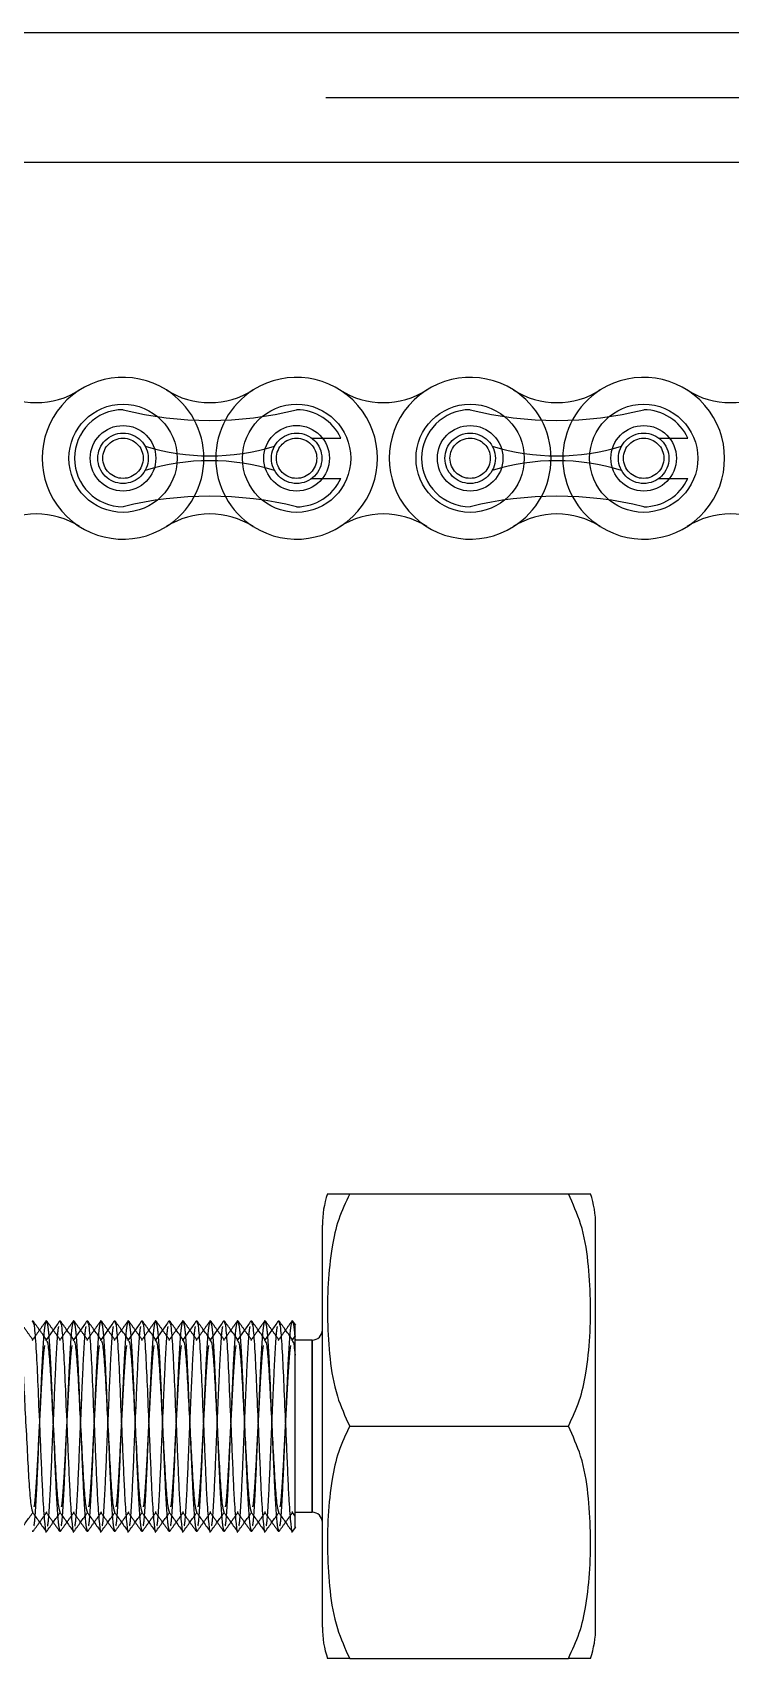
# Model space of a CAD drawing. Header units: metres. Extents: x 0 to 21025, y 0 to 14850.
# Drawn here: x 2330.4 to 2381.4, y 13167.7 to 13286.7 of the extents above; entities that cross this region are included whole.
import ezdxf

# ---------------------------------------------------------------- set-up
doc = ezdxf.new("R2010")
doc.units = ezdxf.units.M
doc.header["$LTSCALE"] = 25
doc.linetypes.add('HIDDEN2', pattern=[4.7625, 3.175, -1.5875])
doc.layers.add('SL4', color=4, linetype='Continuous')
doc.layers.add('ST1', color=7, linetype='HIDDEN2')

msp = doc.modelspace()

# ---------------------------------------------------------------- linework, layer by layer
at = {"layer": 'SL4'}
for p, q in [((2155.821, 13286.681), (2875.564, 13286.681)), ((2875.564, 13277.156), (2167.668, 13277.156)), ((2353.564, 13201.681), (2369.564, 13201.681)), ((2351.564, 13169.959), (2351.564, 13199.404)), ((2371.564, 13169.959), (2371.564, 13199.404)), ((2330.352, 13192.324), (2330.37, 13192.409)), ((2332.352, 13192.324), (2332.37, 13192.409)), ((2334.352, 13192.324), (2334.37, 13192.409)), ((2336.352, 13192.324), (2336.37, 13192.409)), ((2338.352, 13192.324), (2338.37, 13192.409)), ((2340.352, 13192.324), (2340.37, 13192.409)), ((2342.352, 13192.324), (2342.37, 13192.409)), ((2344.352, 13192.324), (2344.37, 13192.409)), ((2346.352, 13192.324), (2346.37, 13192.409)), ((2348.352, 13192.324), (2348.37, 13192.409)), ((2349.546, 13191.263), (2349.37, 13191.016)), ((2350.814, 13190.981), (2349.564, 13190.981)), ((2350.814, 13184.681), (2350.814, 13190.981)), ((2350.814, 13178.381), (2350.814, 13184.681)), ((2353.564, 13184.681), (2369.564, 13184.681)), ((2349.386, 13176.965), (2349.613, 13177.284)), ((2349.564, 13178.381), (2350.814, 13178.381)), ((2353.564, 13167.681), (2369.564, 13167.681))]:
    msp.add_line(p, q, dxfattribs=at)
for centre, radius, start, end in [((2358.585, 13199.404), 7.021, 161.06733, 180), ((2364.543, 13199.404), 7.021, 0, 18.95845), ((2350.814, 13191.731), 0.75, 270, 0), ((2350.814, 13177.631), 0.75, 0, 90), ((2358.585, 13169.959), 7.021, 180, 198.95845), ((2364.543, 13169.959), 7.021, 341.06733, 0)]:
    msp.add_arc(centre, radius, start, end, dxfattribs=at)
for points, knots in [([(2351.944, 13201.681), (2351.944, 13201.681), (2351.9, 13201.681), (2352.043, 13201.681), (2352.455, 13201.681), (2353.127, 13201.681), (2353.55, 13201.681), (2353.564, 13201.681)], [0, 0, 0, 0, 0.0000273, 0.3528362, 0.7093383, 0.9906291, 1, 1, 1, 1]), ([(2353.564, 13201.681), (2353.272, 13201.066), (2352.68, 13199.819), (2352.208, 13197.597), (2351.947, 13195.12), (2351.923, 13192.38), (2352.077, 13189.622), (2352.505, 13186.993), (2353.233, 13185.404), (2353.564, 13184.681)], [0, 0, 0, 0, 0.1146782, 0.2324846, 0.3884229, 0.5445002, 0.7054405, 0.8659966, 1, 1, 1, 1]), ([(2369.564, 13184.681), (2369.856, 13185.296), (2370.449, 13186.544), (2370.92, 13188.765), (2371.182, 13191.242), (2371.205, 13193.982), (2371.051, 13196.74), (2370.623, 13199.37), (2369.895, 13200.958), (2369.564, 13201.681)], [0, 0, 0, 0, 0.1146782, 0.2324846, 0.3884229, 0.5445002, 0.7054405, 0.8659966, 1, 1, 1, 1]), ([(2369.564, 13201.681), (2369.953, 13201.681), (2370.744, 13201.681), (2371.08, 13201.681), (2371.228, 13201.681), (2371.184, 13201.681), (2371.184, 13201.681)], [0, 0, 0, 0, 0.32391404, 0.65961946, 0.99969507, 1, 1, 1, 1]), ([(2331.39, 13190.988), (2331.223, 13191.223), (2330.889, 13191.692), (2330.554, 13192.161), (2330.387, 13192.395)], [0, 0, 0, 0, 0.49997, 1, 1, 1, 1]), ([(2330.389, 13192.32), (2330.423, 13192.218), (2330.498, 13191.992), (2330.627, 13190.27), (2330.74, 13187.721), (2330.853, 13185.083), (2330.954, 13182.756), (2331.033, 13180.868), (2331.127, 13178.898), (2331.25, 13177.427), (2331.335, 13176.76), (2331.382, 13177.005), (2331.387, 13177.035)], [0, 0, 0, 0, 0.1052351, 0.2326582, 0.3550505, 0.4813706, 0.5574277, 0.6444204, 0.7309556, 0.8583788, 0.9825482, 1, 1, 1, 1]), ([(2332.354, 13192.397), (2332.187, 13192.162), (2331.859, 13191.702), (2331.531, 13191.241), (2331.37, 13191.016)], [0, 0, 0, 0, 0.51019312, 1, 1, 1, 1]), ([(2333.39, 13190.988), (2333.223, 13191.223), (2332.889, 13191.692), (2332.554, 13192.161), (2332.387, 13192.395)], [0, 0, 0, 0, 0.49997, 1, 1, 1, 1]), ([(2332.389, 13192.32), (2332.423, 13192.218), (2332.498, 13191.992), (2332.627, 13190.27), (2332.74, 13187.721), (2332.853, 13185.083), (2332.954, 13182.756), (2333.033, 13180.868), (2333.127, 13178.898), (2333.25, 13177.427), (2333.335, 13176.76), (2333.382, 13177.005), (2333.387, 13177.035)], [0, 0, 0, 0, 0.10523508, 0.23265819, 0.35505049, 0.48137057, 0.55742772, 0.64442044, 0.73095565, 0.85837875, 0.9825482, 1, 1, 1, 1]), ([(2334.354, 13192.397), (2334.187, 13192.162), (2333.859, 13191.702), (2333.531, 13191.241), (2333.37, 13191.016)], [0, 0, 0, 0, 0.5101931, 1, 1, 1, 1]), ([(2335.39, 13190.988), (2335.223, 13191.223), (2334.889, 13191.692), (2334.554, 13192.161), (2334.387, 13192.395)], [0, 0, 0, 0, 0.49997, 1, 1, 1, 1]), ([(2334.389, 13192.32), (2334.423, 13192.218), (2334.498, 13191.992), (2334.627, 13190.27), (2334.74, 13187.721), (2334.853, 13185.083), (2334.954, 13182.756), (2335.033, 13180.868), (2335.127, 13178.898), (2335.25, 13177.427), (2335.335, 13176.76), (2335.382, 13177.005), (2335.387, 13177.035)], [0, 0, 0, 0, 0.10523508, 0.23265819, 0.35505049, 0.48137057, 0.55742772, 0.64442044, 0.73095565, 0.85837875, 0.9825482, 1, 1, 1, 1]), ([(2336.354, 13192.397), (2336.187, 13192.162), (2335.859, 13191.702), (2335.531, 13191.241), (2335.37, 13191.016)], [0, 0, 0, 0, 0.5101931, 1, 1, 1, 1]), ([(2337.39, 13190.988), (2337.223, 13191.223), (2336.889, 13191.692), (2336.554, 13192.161), (2336.387, 13192.395)], [0, 0, 0, 0, 0.49997, 1, 1, 1, 1]), ([(2336.389, 13192.32), (2336.423, 13192.218), (2336.498, 13191.992), (2336.627, 13190.27), (2336.74, 13187.721), (2336.853, 13185.083), (2336.954, 13182.756), (2337.033, 13180.868), (2337.127, 13178.898), (2337.25, 13177.427), (2337.335, 13176.76), (2337.382, 13177.005), (2337.387, 13177.035)], [0, 0, 0, 0, 0.1052351, 0.2326582, 0.3550505, 0.4813706, 0.5574277, 0.6444204, 0.7309556, 0.8583788, 0.9825482, 1, 1, 1, 1]), ([(2338.354, 13192.397), (2338.187, 13192.162), (2337.859, 13191.702), (2337.531, 13191.241), (2337.37, 13191.016)], [0, 0, 0, 0, 0.5101931, 1, 1, 1, 1]), ([(2339.39, 13190.988), (2339.223, 13191.223), (2338.889, 13191.692), (2338.554, 13192.161), (2338.387, 13192.395)], [0, 0, 0, 0, 0.49997, 1, 1, 1, 1]), ([(2338.389, 13192.32), (2338.423, 13192.218), (2338.498, 13191.992), (2338.627, 13190.27), (2338.74, 13187.721), (2338.853, 13185.083), (2338.954, 13182.756), (2339.033, 13180.868), (2339.127, 13178.898), (2339.25, 13177.427), (2339.335, 13176.76), (2339.382, 13177.005), (2339.387, 13177.035)], [0, 0, 0, 0, 0.10523508, 0.23265819, 0.35505049, 0.48137057, 0.55742772, 0.64442044, 0.73095565, 0.85837875, 0.9825482, 1, 1, 1, 1]), ([(2340.354, 13192.397), (2340.187, 13192.162), (2339.859, 13191.702), (2339.531, 13191.241), (2339.37, 13191.016)], [0, 0, 0, 0, 0.51019312, 1, 1, 1, 1]), ([(2341.39, 13190.988), (2341.223, 13191.223), (2340.889, 13191.692), (2340.554, 13192.161), (2340.387, 13192.395)], [0, 0, 0, 0, 0.49997, 1, 1, 1, 1]), ([(2340.389, 13192.32), (2340.423, 13192.218), (2340.498, 13191.992), (2340.627, 13190.27), (2340.74, 13187.721), (2340.853, 13185.083), (2340.954, 13182.756), (2341.033, 13180.868), (2341.127, 13178.898), (2341.25, 13177.427), (2341.335, 13176.76), (2341.382, 13177.005), (2341.387, 13177.035)], [0, 0, 0, 0, 0.1052351, 0.2326582, 0.3550505, 0.4813706, 0.5574277, 0.6444204, 0.7309556, 0.8583788, 0.9825482, 1, 1, 1, 1]), ([(2342.354, 13192.397), (2342.187, 13192.162), (2341.859, 13191.702), (2341.531, 13191.241), (2341.37, 13191.016)], [0, 0, 0, 0, 0.5101931, 1, 1, 1, 1]), ([(2343.39, 13190.988), (2343.223, 13191.223), (2342.889, 13191.692), (2342.554, 13192.161), (2342.387, 13192.395)], [0, 0, 0, 0, 0.49997, 1, 1, 1, 1]), ([(2342.389, 13192.32), (2342.423, 13192.218), (2342.498, 13191.992), (2342.627, 13190.27), (2342.74, 13187.721), (2342.853, 13185.083), (2342.954, 13182.756), (2343.033, 13180.868), (2343.127, 13178.898), (2343.25, 13177.427), (2343.335, 13176.76), (2343.382, 13177.005), (2343.387, 13177.035)], [0, 0, 0, 0, 0.10523508, 0.23265819, 0.35505049, 0.48137057, 0.55742772, 0.64442044, 0.73095565, 0.85837875, 0.9825482, 1, 1, 1, 1]), ([(2344.354, 13192.397), (2344.187, 13192.162), (2343.859, 13191.702), (2343.531, 13191.241), (2343.37, 13191.016)], [0, 0, 0, 0, 0.5101931, 1, 1, 1, 1]), ([(2345.39, 13190.988), (2345.223, 13191.223), (2344.889, 13191.692), (2344.554, 13192.161), (2344.387, 13192.395)], [0, 0, 0, 0, 0.49997, 1, 1, 1, 1]), ([(2344.389, 13192.32), (2344.423, 13192.218), (2344.498, 13191.992), (2344.627, 13190.27), (2344.74, 13187.721), (2344.853, 13185.083), (2344.954, 13182.756), (2345.033, 13180.868), (2345.127, 13178.898), (2345.25, 13177.427), (2345.335, 13176.76), (2345.382, 13177.005), (2345.387, 13177.035)], [0, 0, 0, 0, 0.1052351, 0.2326582, 0.3550505, 0.4813706, 0.5574277, 0.6444204, 0.7309556, 0.8583788, 0.9825482, 1, 1, 1, 1]), ([(2346.354, 13192.397), (2346.187, 13192.162), (2345.859, 13191.702), (2345.531, 13191.241), (2345.37, 13191.016)], [0, 0, 0, 0, 0.5101931, 1, 1, 1, 1]), ([(2347.39, 13190.988), (2347.223, 13191.223), (2346.889, 13191.692), (2346.554, 13192.161), (2346.387, 13192.395)], [0, 0, 0, 0, 0.49997, 1, 1, 1, 1]), ([(2346.389, 13192.32), (2346.423, 13192.218), (2346.498, 13191.992), (2346.627, 13190.27), (2346.74, 13187.721), (2346.853, 13185.083), (2346.954, 13182.756), (2347.033, 13180.868), (2347.127, 13178.898), (2347.25, 13177.427), (2347.335, 13176.76), (2347.382, 13177.005), (2347.387, 13177.035)], [0, 0, 0, 0, 0.1052351, 0.2326582, 0.3550505, 0.4813706, 0.5574277, 0.6444204, 0.7309556, 0.8583788, 0.9825482, 1, 1, 1, 1]), ([(2348.354, 13192.397), (2348.187, 13192.162), (2347.859, 13191.702), (2347.531, 13191.241), (2347.37, 13191.016)], [0, 0, 0, 0, 0.5101931, 1, 1, 1, 1]), ([(2349.39, 13190.988), (2349.223, 13191.223), (2348.889, 13191.692), (2348.554, 13192.161), (2348.387, 13192.395)], [0, 0, 0, 0, 0.49996996, 1, 1, 1, 1]), ([(2348.389, 13192.32), (2348.423, 13192.218), (2348.498, 13191.992), (2348.627, 13190.27), (2348.74, 13187.721), (2348.853, 13185.083), (2348.954, 13182.756), (2349.033, 13180.868), (2349.127, 13178.898), (2349.25, 13177.427), (2349.335, 13176.76), (2349.382, 13177.005), (2349.387, 13177.035)], [0, 0, 0, 0, 0.1052351, 0.2326582, 0.3550505, 0.4813706, 0.5574277, 0.6444204, 0.7309556, 0.8583788, 0.9825482, 1, 1, 1, 1]), ([(2329.391, 13190.923), (2329.424, 13190.841), (2329.498, 13190.656), (2329.627, 13189.253), (2329.74, 13187.167), (2329.87, 13184.681), (2330.001, 13182.196), (2330.113, 13180.107), (2330.245, 13178.683), (2330.322, 13178.497), (2330.357, 13178.41)], [0, 0, 0, 0, 0.10697173, 0.23878061, 0.36537666, 0.49604249, 0.62670833, 0.75330437, 0.88511326, 1, 1, 1, 1]), ([(2331.391, 13190.923), (2331.424, 13190.841), (2331.498, 13190.656), (2331.627, 13189.253), (2331.74, 13187.167), (2331.87, 13184.681), (2332.001, 13182.196), (2332.113, 13180.107), (2332.245, 13178.683), (2332.322, 13178.497), (2332.357, 13178.41)], [0, 0, 0, 0, 0.1069717, 0.2387806, 0.3653767, 0.4960425, 0.6267083, 0.7533044, 0.8851133, 1, 1, 1, 1]), ([(2333.391, 13190.923), (2333.424, 13190.841), (2333.498, 13190.656), (2333.627, 13189.253), (2333.74, 13187.167), (2333.87, 13184.681), (2334.001, 13182.196), (2334.113, 13180.107), (2334.245, 13178.683), (2334.322, 13178.497), (2334.357, 13178.41)], [0, 0, 0, 0, 0.1069717, 0.2387806, 0.3653767, 0.4960425, 0.6267083, 0.7533044, 0.8851133, 1, 1, 1, 1]), ([(2335.391, 13190.923), (2335.424, 13190.841), (2335.498, 13190.656), (2335.627, 13189.253), (2335.74, 13187.167), (2335.87, 13184.681), (2336.001, 13182.196), (2336.113, 13180.107), (2336.245, 13178.683), (2336.322, 13178.497), (2336.357, 13178.41)], [0, 0, 0, 0, 0.1069717, 0.2387806, 0.3653767, 0.4960425, 0.6267083, 0.7533044, 0.8851133, 1, 1, 1, 1]), ([(2337.391, 13190.923), (2337.424, 13190.841), (2337.498, 13190.656), (2337.627, 13189.253), (2337.74, 13187.167), (2337.87, 13184.681), (2338.001, 13182.196), (2338.113, 13180.107), (2338.245, 13178.683), (2338.322, 13178.497), (2338.357, 13178.41)], [0, 0, 0, 0, 0.1069717, 0.2387806, 0.3653767, 0.4960425, 0.6267083, 0.7533044, 0.8851133, 1, 1, 1, 1]), ([(2339.391, 13190.923), (2339.424, 13190.841), (2339.498, 13190.656), (2339.627, 13189.253), (2339.74, 13187.167), (2339.87, 13184.681), (2340.001, 13182.196), (2340.113, 13180.107), (2340.245, 13178.683), (2340.322, 13178.497), (2340.357, 13178.41)], [0, 0, 0, 0, 0.1069717, 0.2387806, 0.3653767, 0.4960425, 0.6267083, 0.7533044, 0.8851133, 1, 1, 1, 1]), ([(2341.391, 13190.923), (2341.424, 13190.841), (2341.498, 13190.656), (2341.627, 13189.253), (2341.74, 13187.167), (2341.87, 13184.681), (2342.001, 13182.196), (2342.113, 13180.107), (2342.245, 13178.683), (2342.322, 13178.497), (2342.357, 13178.41)], [0, 0, 0, 0, 0.10697173, 0.23878061, 0.36537666, 0.49604249, 0.62670833, 0.75330437, 0.88511326, 1, 1, 1, 1]), ([(2343.391, 13190.923), (2343.424, 13190.841), (2343.498, 13190.656), (2343.627, 13189.253), (2343.74, 13187.167), (2343.87, 13184.681), (2344.001, 13182.196), (2344.113, 13180.107), (2344.245, 13178.683), (2344.322, 13178.497), (2344.357, 13178.41)], [0, 0, 0, 0, 0.1069717, 0.2387806, 0.3653767, 0.4960425, 0.6267083, 0.7533044, 0.8851133, 1, 1, 1, 1]), ([(2345.391, 13190.923), (2345.424, 13190.841), (2345.498, 13190.656), (2345.627, 13189.253), (2345.74, 13187.167), (2345.87, 13184.681), (2346.001, 13182.196), (2346.113, 13180.107), (2346.245, 13178.683), (2346.322, 13178.497), (2346.357, 13178.41)], [0, 0, 0, 0, 0.1069717, 0.2387806, 0.3653767, 0.4960425, 0.6267083, 0.7533044, 0.8851133, 1, 1, 1, 1]), ([(2347.391, 13190.923), (2347.424, 13190.841), (2347.498, 13190.656), (2347.627, 13189.253), (2347.74, 13187.167), (2347.87, 13184.681), (2348.001, 13182.196), (2348.113, 13180.107), (2348.245, 13178.683), (2348.322, 13178.497), (2348.357, 13178.41)], [0, 0, 0, 0, 0.1069717, 0.2387806, 0.3653767, 0.4960425, 0.6267083, 0.7533044, 0.8851133, 1, 1, 1, 1]), ([(2349.391, 13190.923), (2349.424, 13190.849), (2349.48, 13190.726), (2349.54, 13190.121), (2349.564, 13189.879)], [0, 0, 0, 0, 0.5997915, 1, 1, 1, 1]), ([(2349.564, 13189.879), (2349.564, 13190.229), (2349.564, 13190.966), (2349.564, 13191.37), (2349.564, 13191.263), (2349.564, 13191.25)], [0, 0, 0, 0, 0.4450821, 0.9364906, 1, 1, 1, 1]), ([(2349.564, 13177.319), (2349.564, 13177.292), (2349.564, 13177.196), (2349.564, 13177.947), (2349.564, 13179.442), (2349.564, 13181.512), (2349.564, 13183.86), (2349.564, 13186.194), (2349.564, 13188.255), (2349.564, 13189.39), (2349.564, 13189.829), (2349.564, 13189.879)], [0, 0, 0, 0, 0.0555986, 0.1984044, 0.3341383, 0.4697874, 0.6041912, 0.7311005, 0.8579044, 0.9838751, 1, 1, 1, 1]), ([(2353.564, 13184.681), (2353.272, 13184.066), (2352.68, 13182.819), (2352.208, 13180.597), (2351.947, 13178.12), (2351.923, 13175.38), (2352.077, 13172.622), (2352.505, 13169.993), (2353.233, 13168.404), (2353.564, 13167.681)], [0, 0, 0, 0, 0.1146782, 0.2324846, 0.3884229, 0.5445002, 0.7054405, 0.8659966, 1, 1, 1, 1]), ([(2369.564, 13167.681), (2369.856, 13168.296), (2370.449, 13169.544), (2370.92, 13171.765), (2371.182, 13174.242), (2371.205, 13176.982), (2371.051, 13179.74), (2370.623, 13182.37), (2369.895, 13183.958), (2369.564, 13184.681)], [0, 0, 0, 0, 0.1146782, 0.2324846, 0.3884229, 0.5445002, 0.7054405, 0.8659966, 1, 1, 1, 1]), ([(2329.386, 13176.965), (2329.553, 13177.2), (2329.881, 13177.661), (2330.21, 13178.121), (2330.371, 13178.347)], [0, 0, 0, 0, 0.50968656, 1, 1, 1, 1]), ([(2330.357, 13178.366), (2330.525, 13178.131), (2330.859, 13177.662), (2331.193, 13177.193), (2331.36, 13176.958)], [0, 0, 0, 0, 0.4999648, 1, 1, 1, 1]), ([(2331.386, 13176.965), (2331.553, 13177.2), (2331.881, 13177.661), (2332.21, 13178.121), (2332.371, 13178.347)], [0, 0, 0, 0, 0.5096866, 1, 1, 1, 1]), ([(2332.357, 13178.366), (2332.525, 13178.131), (2332.859, 13177.662), (2333.193, 13177.193), (2333.36, 13176.958)], [0, 0, 0, 0, 0.4999648, 1, 1, 1, 1]), ([(2333.386, 13176.965), (2333.553, 13177.2), (2333.881, 13177.661), (2334.21, 13178.121), (2334.371, 13178.347)], [0, 0, 0, 0, 0.5096866, 1, 1, 1, 1]), ([(2334.357, 13178.366), (2334.525, 13178.131), (2334.859, 13177.662), (2335.193, 13177.193), (2335.36, 13176.958)], [0, 0, 0, 0, 0.4999648, 1, 1, 1, 1]), ([(2335.386, 13176.965), (2335.553, 13177.2), (2335.881, 13177.661), (2336.21, 13178.121), (2336.371, 13178.347)], [0, 0, 0, 0, 0.5096866, 1, 1, 1, 1]), ([(2336.357, 13178.366), (2336.525, 13178.131), (2336.859, 13177.662), (2337.193, 13177.193), (2337.36, 13176.958)], [0, 0, 0, 0, 0.4999648, 1, 1, 1, 1]), ([(2337.386, 13176.965), (2337.553, 13177.2), (2337.881, 13177.661), (2338.21, 13178.121), (2338.371, 13178.347)], [0, 0, 0, 0, 0.5096866, 1, 1, 1, 1]), ([(2338.357, 13178.366), (2338.525, 13178.131), (2338.859, 13177.662), (2339.193, 13177.193), (2339.36, 13176.958)], [0, 0, 0, 0, 0.4999648, 1, 1, 1, 1]), ([(2339.386, 13176.965), (2339.553, 13177.2), (2339.881, 13177.661), (2340.21, 13178.121), (2340.371, 13178.347)], [0, 0, 0, 0, 0.5096866, 1, 1, 1, 1]), ([(2340.357, 13178.366), (2340.525, 13178.131), (2340.859, 13177.662), (2341.193, 13177.193), (2341.36, 13176.958)], [0, 0, 0, 0, 0.4999648, 1, 1, 1, 1]), ([(2341.386, 13176.965), (2341.553, 13177.2), (2341.881, 13177.661), (2342.21, 13178.121), (2342.371, 13178.347)], [0, 0, 0, 0, 0.50968656, 1, 1, 1, 1]), ([(2342.357, 13178.366), (2342.525, 13178.131), (2342.859, 13177.662), (2343.193, 13177.193), (2343.36, 13176.958)], [0, 0, 0, 0, 0.4999648, 1, 1, 1, 1]), ([(2343.386, 13176.965), (2343.553, 13177.2), (2343.881, 13177.661), (2344.21, 13178.121), (2344.371, 13178.347)], [0, 0, 0, 0, 0.5096866, 1, 1, 1, 1]), ([(2344.357, 13178.366), (2344.525, 13178.131), (2344.859, 13177.662), (2345.193, 13177.193), (2345.36, 13176.958)], [0, 0, 0, 0, 0.4999648, 1, 1, 1, 1]), ([(2345.386, 13176.965), (2345.553, 13177.2), (2345.881, 13177.661), (2346.21, 13178.121), (2346.371, 13178.347)], [0, 0, 0, 0, 0.5096866, 1, 1, 1, 1]), ([(2346.357, 13178.366), (2346.525, 13178.131), (2346.859, 13177.662), (2347.193, 13177.193), (2347.36, 13176.958)], [0, 0, 0, 0, 0.4999648, 1, 1, 1, 1]), ([(2347.386, 13176.965), (2347.553, 13177.2), (2347.881, 13177.661), (2348.21, 13178.121), (2348.371, 13178.347)], [0, 0, 0, 0, 0.5096866, 1, 1, 1, 1]), ([(2348.357, 13178.366), (2348.525, 13178.131), (2348.859, 13177.662), (2349.193, 13177.193), (2349.36, 13176.958)], [0, 0, 0, 0, 0.4999648, 1, 1, 1, 1]), ([(2353.564, 13167.681), (2353.176, 13167.681), (2352.384, 13167.681), (2352.049, 13167.681), (2351.9, 13167.681), (2351.944, 13167.681), (2351.944, 13167.681)], [0, 0, 0, 0, 0.32391404, 0.65961946, 0.99969507, 1, 1, 1, 1]), ([(2371.184, 13167.681), (2371.184, 13167.681), (2371.228, 13167.681), (2371.086, 13167.681), (2370.674, 13167.681), (2370.001, 13167.681), (2369.578, 13167.681), (2369.564, 13167.681)], [0, 0, 0, 0, 0.0000273, 0.3528362, 0.7093383, 0.9906291, 1, 1, 1, 1])]:
    msp.add_open_spline(points, degree=3, knots=knots, dxfattribs=at)
at = {"layer": 'ST1'}
for p, q in [((1875.564, 13281.919), (2875.564, 13281.919)), ((2875.564, 13277.156), (1875.564, 13277.156)), ((2350.786, 13256.997), (2352.91, 13256.997)), ((2376.186, 13256.997), (2378.31, 13256.997)), ((2350.786, 13254.045), (2352.91, 13254.045)), ((2376.186, 13254.045), (2378.31, 13254.045)), ((2349.613, 13192.078), (2349.386, 13192.397)), ((2330.357, 13190.953), (2330.37, 13191.003)), ((2331.37, 13191.016), (2331.35, 13190.988)), ((2331.35, 13190.923), (2331.37, 13191.003)), ((2332.357, 13190.953), (2332.37, 13191.003)), ((2333.37, 13191.016), (2333.35, 13190.988)), ((2333.35, 13190.923), (2333.37, 13191.003)), ((2334.357, 13190.953), (2334.37, 13191.003)), ((2335.37, 13191.016), (2335.35, 13190.988)), ((2335.35, 13190.923), (2335.37, 13191.003)), ((2336.357, 13190.953), (2336.37, 13191.003)), ((2337.37, 13191.016), (2337.35, 13190.988)), ((2337.35, 13190.923), (2337.37, 13191.003)), ((2338.357, 13190.953), (2338.37, 13191.003)), ((2339.37, 13191.016), (2339.35, 13190.988)), ((2339.35, 13190.923), (2339.37, 13191.003)), ((2340.357, 13190.953), (2340.37, 13191.003)), ((2341.37, 13191.016), (2341.35, 13190.988)), ((2341.35, 13190.923), (2341.37, 13191.003)), ((2342.357, 13190.953), (2342.37, 13191.003)), ((2343.37, 13191.016), (2343.35, 13190.988)), ((2343.35, 13190.923), (2343.37, 13191.003)), ((2344.357, 13190.953), (2344.37, 13191.003)), ((2345.37, 13191.016), (2345.35, 13190.988)), ((2345.35, 13190.923), (2345.37, 13191.003)), ((2346.357, 13190.953), (2346.37, 13191.003)), ((2347.37, 13191.016), (2347.35, 13190.988)), ((2347.35, 13190.923), (2347.37, 13191.003)), ((2348.357, 13190.953), (2348.37, 13191.003)), ((2349.37, 13191.016), (2349.35, 13190.988)), ((2349.35, 13190.923), (2349.37, 13191.003)), ((2350.814, 13190.981), (2350.814, 13178.381)), ((2350.814, 13190.935), (2350.814, 13178.427)), ((2331.37, 13178.36), (2331.391, 13178.439)), ((2333.37, 13178.36), (2333.391, 13178.439)), ((2335.37, 13178.36), (2335.391, 13178.439)), ((2337.37, 13178.36), (2337.391, 13178.439)), ((2339.37, 13178.36), (2339.391, 13178.439)), ((2341.37, 13178.36), (2341.391, 13178.439)), ((2343.37, 13178.36), (2343.391, 13178.439)), ((2345.37, 13178.36), (2345.391, 13178.439)), ((2347.37, 13178.36), (2347.391, 13178.439)), ((2349.37, 13178.36), (2349.391, 13178.439)), ((2330.371, 13178.347), (2330.39, 13178.374)), ((2332.371, 13178.347), (2332.39, 13178.374)), ((2334.371, 13178.347), (2334.39, 13178.374)), ((2336.371, 13178.347), (2336.39, 13178.374)), ((2338.371, 13178.347), (2338.39, 13178.374)), ((2340.371, 13178.347), (2340.39, 13178.374)), ((2342.371, 13178.347), (2342.39, 13178.374)), ((2344.371, 13178.347), (2344.39, 13178.374)), ((2346.371, 13178.347), (2346.39, 13178.374)), ((2348.371, 13178.347), (2348.39, 13178.374)), ((2349.35, 13178.374), (2349.546, 13178.099)), ((2330.37, 13176.954), (2330.389, 13177.042)), ((2332.37, 13176.954), (2332.389, 13177.042)), ((2334.37, 13176.954), (2334.389, 13177.042)), ((2336.37, 13176.954), (2336.389, 13177.042)), ((2338.37, 13176.954), (2338.389, 13177.042)), ((2340.37, 13176.954), (2340.389, 13177.042)), ((2342.37, 13176.954), (2342.389, 13177.042)), ((2344.37, 13176.954), (2344.389, 13177.042)), ((2346.37, 13176.954), (2346.389, 13177.042)), ((2348.37, 13176.954), (2348.389, 13177.042))]:
    msp.add_line(p, q, dxfattribs=at)
for centre, radius in [((2336.979, 13255.521), 3.96), ((2349.679, 13255.521), 3.96), ((2362.379, 13255.521), 3.96), ((2375.079, 13255.521), 3.96), ((2336.979, 13255.521), 2.398), ((2336.979, 13255.521), 1.845), ((2336.979, 13255.521), 1.476), ((2349.679, 13255.521), 2.399), ((2349.679, 13255.521), 1.845), ((2349.679, 13255.521), 1.476), ((2362.379, 13255.521), 2.398), ((2362.379, 13255.521), 1.845), ((2362.379, 13255.521), 1.476), ((2375.079, 13255.521), 2.398), ((2375.079, 13255.521), 1.845), ((2375.079, 13255.521), 1.476)]:
    msp.add_circle(centre, radius, dxfattribs=at)
for centre, radius, start, end in [((2336.979, 13255.521), 5.92, 57.56669, 302.43331), ((2349.679, 13255.521), 5.92, 237.56669, 122.43331), ((2362.379, 13255.521), 5.92, 57.56669, 302.43331), ((2375.079, 13255.521), 5.92, 237.56669, 122.43331), ((2330.629, 13265.514), 5.92, 237.56669, 302.43331), ((2343.329, 13265.514), 5.92, 237.56669, 302.43331), ((2336.979, 13255.521), 5.92, 302.43324, 57.56676), ((2349.679, 13255.521), 5.92, 122.43324, 237.56676), ((2356.029, 13265.514), 5.92, 237.56669, 302.43331), ((2368.729, 13265.514), 5.92, 237.56669, 302.43331), ((2362.379, 13255.521), 5.92, 302.43324, 57.56676), ((2375.079, 13255.521), 5.92, 122.43324, 237.56676), ((2381.429, 13265.514), 5.92, 237.56669, 302.43331), ((2336.979, 13255.521), 3.552, 90, 270), ((2343.329, 13284.618), 26.322, 256.04015, 283.95985), ((2349.679, 13255.521), 3.552, 24.55336, 90), ((2362.379, 13255.521), 3.552, 90, 270), ((2368.729, 13284.618), 26.322, 256.04015, 283.95985), ((2375.079, 13255.521), 3.552, 24.55336, 90), ((2343.329, 13271.874), 16.175, 252.993, 287.007), ((2368.729, 13271.874), 16.175, 252.993, 287.007), ((2343.329, 13239.169), 16.175, 72.993, 107.007), ((2368.729, 13239.169), 16.175, 72.993, 107.007), ((2349.679, 13255.521), 3.552, 270, 335.44664), ((2375.079, 13255.521), 3.552, 270, 335.44664), ((2343.329, 13226.424), 26.322, 76.04015, 103.95985), ((2368.729, 13226.424), 26.322, 76.04015, 103.95985), ((2330.629, 13245.528), 5.92, 57.56669, 122.43331), ((2343.329, 13245.528), 5.92, 57.56669, 122.43331), ((2356.029, 13245.528), 5.92, 57.56669, 122.43331), ((2368.729, 13245.528), 5.92, 57.56669, 122.43331), ((2381.429, 13245.528), 5.92, 57.56669, 122.43331)]:
    msp.add_arc(centre, radius, start, end, dxfattribs=at)
for points, knots in [([(2330.39, 13190.989), (2330.222, 13191.223), (2329.888, 13191.693), (2329.553, 13192.163), (2329.386, 13192.397)], [0, 0, 0, 0, 0.4999369, 1, 1, 1, 1]), ([(2331.36, 13192.404), (2331.193, 13192.169), (2330.859, 13191.7), (2330.525, 13191.231), (2330.357, 13190.997)], [0, 0, 0, 0, 0.5000352, 1, 1, 1, 1]), ([(2330.461, 13177.385), (2330.471, 13177.426), (2330.523, 13177.631), (2330.627, 13179.128), (2330.74, 13181.632), (2330.853, 13184.281), (2330.954, 13186.605), (2331.033, 13188.5), (2331.127, 13190.442), (2331.25, 13192.063), (2331.33, 13192.294), (2331.37, 13192.409)], [0, 0, 0, 0, 0.0350675, 0.1752166, 0.3098326, 0.4487685, 0.5324217, 0.6281026, 0.7232803, 0.8634294, 1, 1, 1, 1]), ([(2332.39, 13190.989), (2332.222, 13191.223), (2331.888, 13191.693), (2331.553, 13192.163), (2331.386, 13192.397)], [0, 0, 0, 0, 0.4999369, 1, 1, 1, 1]), ([(2331.387, 13192.327), (2331.422, 13192.224), (2331.497, 13191.997), (2331.627, 13190.271), (2331.74, 13187.719), (2331.87, 13184.681), (2332.001, 13181.643), (2332.113, 13179.092), (2332.243, 13177.367), (2332.318, 13177.141), (2332.352, 13177.038)], [0, 0, 0, 0, 0.11057143, 0.24259602, 0.36940814, 0.50028987, 0.63117161, 0.75798372, 0.89000832, 1, 1, 1, 1]), ([(2331.46, 13177.378), (2331.47, 13177.42), (2331.523, 13177.626), (2331.627, 13179.127), (2331.74, 13181.634), (2331.87, 13184.681), (2332.001, 13187.728), (2332.113, 13190.235), (2332.218, 13191.735), (2332.27, 13191.94), (2332.28, 13191.982)], [0, 0, 0, 0, 0.0407674, 0.196457, 0.3459999, 0.5003418, 0.6546838, 0.8042266, 0.9599163, 1, 1, 1, 1]), ([(2333.36, 13192.404), (2333.193, 13192.169), (2332.859, 13191.7), (2332.525, 13191.231), (2332.357, 13190.997)], [0, 0, 0, 0, 0.5000352, 1, 1, 1, 1]), ([(2332.461, 13177.385), (2332.471, 13177.426), (2332.523, 13177.631), (2332.627, 13179.128), (2332.74, 13181.632), (2332.853, 13184.281), (2332.954, 13186.605), (2333.033, 13188.5), (2333.127, 13190.442), (2333.25, 13192.063), (2333.33, 13192.294), (2333.37, 13192.409)], [0, 0, 0, 0, 0.0350675, 0.1752166, 0.3098326, 0.4487685, 0.5324217, 0.6281026, 0.7232803, 0.8634294, 1, 1, 1, 1]), ([(2334.39, 13190.989), (2334.222, 13191.223), (2333.888, 13191.693), (2333.553, 13192.163), (2333.386, 13192.397)], [0, 0, 0, 0, 0.49993691, 1, 1, 1, 1]), ([(2333.387, 13192.327), (2333.422, 13192.224), (2333.497, 13191.997), (2333.627, 13190.271), (2333.74, 13187.719), (2333.87, 13184.681), (2334.001, 13181.643), (2334.113, 13179.092), (2334.243, 13177.367), (2334.318, 13177.141), (2334.352, 13177.038)], [0, 0, 0, 0, 0.11057143, 0.24259602, 0.36940814, 0.50028987, 0.63117161, 0.75798372, 0.89000832, 1, 1, 1, 1]), ([(2333.46, 13177.378), (2333.47, 13177.42), (2333.523, 13177.626), (2333.627, 13179.127), (2333.74, 13181.634), (2333.87, 13184.681), (2334.001, 13187.728), (2334.113, 13190.235), (2334.218, 13191.735), (2334.27, 13191.94), (2334.28, 13191.982)], [0, 0, 0, 0, 0.0407674, 0.196457, 0.3459999, 0.5003418, 0.6546838, 0.8042266, 0.9599163, 1, 1, 1, 1]), ([(2335.36, 13192.404), (2335.193, 13192.169), (2334.859, 13191.7), (2334.525, 13191.231), (2334.357, 13190.997)], [0, 0, 0, 0, 0.5000352, 1, 1, 1, 1]), ([(2334.461, 13177.385), (2334.471, 13177.426), (2334.523, 13177.631), (2334.627, 13179.128), (2334.74, 13181.632), (2334.853, 13184.281), (2334.954, 13186.605), (2335.033, 13188.5), (2335.127, 13190.442), (2335.25, 13192.063), (2335.33, 13192.294), (2335.37, 13192.409)], [0, 0, 0, 0, 0.0350675, 0.1752166, 0.3098326, 0.4487685, 0.5324217, 0.6281026, 0.7232803, 0.8634294, 1, 1, 1, 1]), ([(2336.39, 13190.989), (2336.222, 13191.223), (2335.888, 13191.693), (2335.553, 13192.163), (2335.386, 13192.397)], [0, 0, 0, 0, 0.4999369, 1, 1, 1, 1]), ([(2335.387, 13192.327), (2335.422, 13192.224), (2335.497, 13191.997), (2335.627, 13190.271), (2335.74, 13187.719), (2335.87, 13184.681), (2336.001, 13181.643), (2336.113, 13179.092), (2336.243, 13177.367), (2336.318, 13177.141), (2336.352, 13177.038)], [0, 0, 0, 0, 0.1105714, 0.242596, 0.3694081, 0.5002899, 0.6311716, 0.7579837, 0.8900083, 1, 1, 1, 1]), ([(2335.46, 13177.378), (2335.47, 13177.42), (2335.523, 13177.626), (2335.627, 13179.127), (2335.74, 13181.634), (2335.87, 13184.681), (2336.001, 13187.728), (2336.113, 13190.235), (2336.218, 13191.735), (2336.27, 13191.94), (2336.28, 13191.982)], [0, 0, 0, 0, 0.04076739, 0.19645704, 0.34599989, 0.50034183, 0.65468377, 0.80422662, 0.95991627, 1, 1, 1, 1]), ([(2337.36, 13192.404), (2337.193, 13192.169), (2336.859, 13191.7), (2336.525, 13191.231), (2336.357, 13190.997)], [0, 0, 0, 0, 0.5000352, 1, 1, 1, 1]), ([(2336.461, 13177.385), (2336.471, 13177.426), (2336.523, 13177.631), (2336.627, 13179.128), (2336.74, 13181.632), (2336.853, 13184.281), (2336.954, 13186.605), (2337.033, 13188.5), (2337.127, 13190.442), (2337.25, 13192.063), (2337.33, 13192.294), (2337.37, 13192.409)], [0, 0, 0, 0, 0.0350675, 0.1752166, 0.3098326, 0.4487685, 0.5324217, 0.6281026, 0.7232803, 0.8634294, 1, 1, 1, 1]), ([(2338.39, 13190.989), (2338.222, 13191.223), (2337.888, 13191.693), (2337.553, 13192.163), (2337.386, 13192.397)], [0, 0, 0, 0, 0.4999369, 1, 1, 1, 1]), ([(2337.387, 13192.327), (2337.422, 13192.224), (2337.497, 13191.997), (2337.627, 13190.271), (2337.74, 13187.719), (2337.87, 13184.681), (2338.001, 13181.643), (2338.113, 13179.092), (2338.243, 13177.367), (2338.318, 13177.141), (2338.352, 13177.038)], [0, 0, 0, 0, 0.11057143, 0.24259602, 0.36940814, 0.50028987, 0.63117161, 0.75798372, 0.89000832, 1, 1, 1, 1]), ([(2337.46, 13177.378), (2337.47, 13177.42), (2337.523, 13177.626), (2337.627, 13179.127), (2337.74, 13181.634), (2337.87, 13184.681), (2338.001, 13187.728), (2338.113, 13190.235), (2338.218, 13191.735), (2338.27, 13191.94), (2338.28, 13191.982)], [0, 0, 0, 0, 0.0407674, 0.196457, 0.3459999, 0.5003418, 0.6546838, 0.8042266, 0.9599163, 1, 1, 1, 1]), ([(2339.36, 13192.404), (2339.193, 13192.169), (2338.859, 13191.7), (2338.525, 13191.231), (2338.357, 13190.997)], [0, 0, 0, 0, 0.5000352, 1, 1, 1, 1]), ([(2338.461, 13177.385), (2338.471, 13177.426), (2338.523, 13177.631), (2338.627, 13179.128), (2338.74, 13181.632), (2338.853, 13184.281), (2338.954, 13186.605), (2339.033, 13188.5), (2339.127, 13190.442), (2339.25, 13192.063), (2339.33, 13192.294), (2339.37, 13192.409)], [0, 0, 0, 0, 0.0350675, 0.1752166, 0.3098326, 0.4487685, 0.5324217, 0.6281026, 0.7232803, 0.8634294, 1, 1, 1, 1]), ([(2340.39, 13190.989), (2340.222, 13191.223), (2339.888, 13191.693), (2339.553, 13192.163), (2339.386, 13192.397)], [0, 0, 0, 0, 0.4999369, 1, 1, 1, 1]), ([(2339.387, 13192.327), (2339.422, 13192.224), (2339.497, 13191.997), (2339.627, 13190.271), (2339.74, 13187.719), (2339.87, 13184.681), (2340.001, 13181.643), (2340.113, 13179.092), (2340.243, 13177.367), (2340.318, 13177.141), (2340.352, 13177.038)], [0, 0, 0, 0, 0.1105714, 0.242596, 0.3694081, 0.5002899, 0.6311716, 0.7579837, 0.8900083, 1, 1, 1, 1]), ([(2339.46, 13177.378), (2339.47, 13177.42), (2339.523, 13177.626), (2339.627, 13179.127), (2339.74, 13181.634), (2339.87, 13184.681), (2340.001, 13187.728), (2340.113, 13190.235), (2340.218, 13191.735), (2340.27, 13191.94), (2340.28, 13191.982)], [0, 0, 0, 0, 0.0407674, 0.196457, 0.3459999, 0.5003418, 0.6546838, 0.8042266, 0.9599163, 1, 1, 1, 1]), ([(2341.36, 13192.404), (2341.193, 13192.169), (2340.859, 13191.7), (2340.525, 13191.231), (2340.357, 13190.997)], [0, 0, 0, 0, 0.5000352, 1, 1, 1, 1]), ([(2340.461, 13177.385), (2340.471, 13177.426), (2340.523, 13177.631), (2340.627, 13179.128), (2340.74, 13181.632), (2340.853, 13184.281), (2340.954, 13186.605), (2341.033, 13188.5), (2341.127, 13190.442), (2341.25, 13192.063), (2341.33, 13192.294), (2341.37, 13192.409)], [0, 0, 0, 0, 0.0350675, 0.1752166, 0.3098326, 0.4487685, 0.5324217, 0.6281026, 0.7232803, 0.8634294, 1, 1, 1, 1]), ([(2342.39, 13190.989), (2342.222, 13191.223), (2341.888, 13191.693), (2341.553, 13192.163), (2341.386, 13192.397)], [0, 0, 0, 0, 0.49993691, 1, 1, 1, 1]), ([(2341.387, 13192.327), (2341.422, 13192.224), (2341.497, 13191.997), (2341.627, 13190.271), (2341.74, 13187.719), (2341.87, 13184.681), (2342.001, 13181.643), (2342.113, 13179.092), (2342.243, 13177.367), (2342.318, 13177.141), (2342.352, 13177.038)], [0, 0, 0, 0, 0.1105714, 0.242596, 0.3694081, 0.5002899, 0.6311716, 0.7579837, 0.8900083, 1, 1, 1, 1]), ([(2341.46, 13177.378), (2341.47, 13177.42), (2341.523, 13177.626), (2341.627, 13179.127), (2341.74, 13181.634), (2341.87, 13184.681), (2342.001, 13187.728), (2342.113, 13190.235), (2342.218, 13191.735), (2342.27, 13191.94), (2342.28, 13191.982)], [0, 0, 0, 0, 0.0407674, 0.196457, 0.3459999, 0.5003418, 0.6546838, 0.8042266, 0.9599163, 1, 1, 1, 1]), ([(2343.36, 13192.404), (2343.193, 13192.169), (2342.859, 13191.7), (2342.525, 13191.231), (2342.357, 13190.997)], [0, 0, 0, 0, 0.5000352, 1, 1, 1, 1]), ([(2342.461, 13177.385), (2342.471, 13177.426), (2342.523, 13177.631), (2342.627, 13179.128), (2342.74, 13181.632), (2342.853, 13184.281), (2342.954, 13186.605), (2343.033, 13188.5), (2343.127, 13190.442), (2343.25, 13192.063), (2343.33, 13192.294), (2343.37, 13192.409)], [0, 0, 0, 0, 0.0350675, 0.1752166, 0.3098326, 0.4487685, 0.5324217, 0.6281026, 0.7232803, 0.8634294, 1, 1, 1, 1]), ([(2344.39, 13190.989), (2344.222, 13191.223), (2343.888, 13191.693), (2343.553, 13192.163), (2343.386, 13192.397)], [0, 0, 0, 0, 0.4999369, 1, 1, 1, 1]), ([(2343.387, 13192.327), (2343.422, 13192.224), (2343.497, 13191.997), (2343.627, 13190.271), (2343.74, 13187.719), (2343.87, 13184.681), (2344.001, 13181.643), (2344.113, 13179.092), (2344.243, 13177.367), (2344.318, 13177.141), (2344.352, 13177.038)], [0, 0, 0, 0, 0.1105714, 0.242596, 0.3694081, 0.5002899, 0.6311716, 0.7579837, 0.8900083, 1, 1, 1, 1]), ([(2343.46, 13177.378), (2343.47, 13177.42), (2343.523, 13177.626), (2343.627, 13179.127), (2343.74, 13181.634), (2343.87, 13184.681), (2344.001, 13187.728), (2344.113, 13190.235), (2344.218, 13191.735), (2344.27, 13191.94), (2344.28, 13191.982)], [0, 0, 0, 0, 0.04076739, 0.19645704, 0.34599989, 0.50034183, 0.65468377, 0.80422662, 0.95991627, 1, 1, 1, 1]), ([(2345.36, 13192.404), (2345.193, 13192.169), (2344.859, 13191.7), (2344.525, 13191.231), (2344.357, 13190.997)], [0, 0, 0, 0, 0.5000352, 1, 1, 1, 1]), ([(2344.461, 13177.385), (2344.471, 13177.426), (2344.523, 13177.631), (2344.627, 13179.128), (2344.74, 13181.632), (2344.853, 13184.281), (2344.954, 13186.605), (2345.033, 13188.5), (2345.127, 13190.442), (2345.25, 13192.063), (2345.33, 13192.294), (2345.37, 13192.409)], [0, 0, 0, 0, 0.03506747, 0.17521663, 0.30983255, 0.44876853, 0.5324217, 0.62810259, 0.72328028, 0.86342944, 1, 1, 1, 1]), ([(2346.39, 13190.989), (2346.222, 13191.223), (2345.888, 13191.693), (2345.553, 13192.163), (2345.386, 13192.397)], [0, 0, 0, 0, 0.49993691, 1, 1, 1, 1]), ([(2345.387, 13192.327), (2345.422, 13192.224), (2345.497, 13191.997), (2345.627, 13190.271), (2345.74, 13187.719), (2345.87, 13184.681), (2346.001, 13181.643), (2346.113, 13179.092), (2346.243, 13177.367), (2346.318, 13177.141), (2346.352, 13177.038)], [0, 0, 0, 0, 0.1105714, 0.242596, 0.3694081, 0.5002899, 0.6311716, 0.7579837, 0.8900083, 1, 1, 1, 1]), ([(2345.46, 13177.378), (2345.47, 13177.42), (2345.523, 13177.626), (2345.627, 13179.127), (2345.74, 13181.634), (2345.87, 13184.681), (2346.001, 13187.728), (2346.113, 13190.235), (2346.218, 13191.735), (2346.27, 13191.94), (2346.28, 13191.982)], [0, 0, 0, 0, 0.0407674, 0.196457, 0.3459999, 0.5003418, 0.6546838, 0.8042266, 0.9599163, 1, 1, 1, 1]), ([(2347.36, 13192.404), (2347.193, 13192.169), (2346.859, 13191.7), (2346.525, 13191.231), (2346.357, 13190.997)], [0, 0, 0, 0, 0.5000352, 1, 1, 1, 1]), ([(2346.461, 13177.385), (2346.471, 13177.426), (2346.523, 13177.631), (2346.627, 13179.128), (2346.74, 13181.632), (2346.853, 13184.281), (2346.954, 13186.605), (2347.033, 13188.5), (2347.127, 13190.442), (2347.25, 13192.063), (2347.33, 13192.294), (2347.37, 13192.409)], [0, 0, 0, 0, 0.0350675, 0.1752166, 0.3098326, 0.4487685, 0.5324217, 0.6281026, 0.7232803, 0.8634294, 1, 1, 1, 1]), ([(2348.39, 13190.989), (2348.222, 13191.223), (2347.888, 13191.693), (2347.553, 13192.163), (2347.386, 13192.397)], [0, 0, 0, 0, 0.4999369, 1, 1, 1, 1]), ([(2347.387, 13192.327), (2347.422, 13192.224), (2347.497, 13191.997), (2347.627, 13190.271), (2347.74, 13187.719), (2347.87, 13184.681), (2348.001, 13181.643), (2348.113, 13179.092), (2348.243, 13177.367), (2348.318, 13177.141), (2348.352, 13177.038)], [0, 0, 0, 0, 0.1105714, 0.242596, 0.3694081, 0.5002899, 0.6311716, 0.7579837, 0.8900083, 1, 1, 1, 1]), ([(2347.46, 13177.378), (2347.47, 13177.42), (2347.523, 13177.626), (2347.627, 13179.127), (2347.74, 13181.634), (2347.87, 13184.681), (2348.001, 13187.728), (2348.113, 13190.235), (2348.218, 13191.735), (2348.27, 13191.94), (2348.28, 13191.982)], [0, 0, 0, 0, 0.0407674, 0.196457, 0.3459999, 0.5003418, 0.6546838, 0.8042266, 0.9599163, 1, 1, 1, 1]), ([(2349.36, 13192.404), (2349.193, 13192.169), (2348.859, 13191.7), (2348.525, 13191.231), (2348.357, 13190.997)], [0, 0, 0, 0, 0.5000352, 1, 1, 1, 1]), ([(2348.461, 13177.385), (2348.471, 13177.426), (2348.523, 13177.631), (2348.627, 13179.128), (2348.74, 13181.632), (2348.853, 13184.281), (2348.954, 13186.605), (2349.033, 13188.5), (2349.127, 13190.442), (2349.25, 13192.063), (2349.33, 13192.294), (2349.37, 13192.409)], [0, 0, 0, 0, 0.03506747, 0.17521663, 0.30983255, 0.44876853, 0.5324217, 0.62810259, 0.72328028, 0.86342944, 1, 1, 1, 1]), ([(2349.387, 13192.327), (2349.422, 13192.235), (2349.478, 13192.083), (2349.54, 13191.33), (2349.564, 13191.035)], [0, 0, 0, 0, 0.6073198, 1, 1, 1, 1]), ([(2349.564, 13191.035), (2349.564, 13191.438), (2349.564, 13192.089), (2349.564, 13192.056), (2349.564, 13192.043)], [0, 0, 0, 0, 0.6190858, 1, 1, 1, 1]), ([(2330.478, 13178.777), (2330.483, 13178.794), (2330.529, 13178.959), (2330.628, 13180.15), (2330.74, 13182.183), (2330.858, 13184.462), (2330.962, 13186.412), (2331.04, 13187.942), (2331.129, 13189.394), (2331.211, 13190.403), (2331.258, 13190.567), (2331.262, 13190.584)], [0, 0, 0, 0, 0.0191483, 0.1819613, 0.3383353, 0.4997364, 0.6175161, 0.7178528, 0.8186194, 0.9814324, 1, 1, 1, 1]), ([(2332.478, 13178.777), (2332.483, 13178.794), (2332.529, 13178.959), (2332.628, 13180.15), (2332.74, 13182.183), (2332.858, 13184.462), (2332.962, 13186.412), (2333.04, 13187.942), (2333.129, 13189.394), (2333.211, 13190.403), (2333.258, 13190.567), (2333.262, 13190.584)], [0, 0, 0, 0, 0.0191483, 0.1819613, 0.3383353, 0.4997364, 0.6175161, 0.7178528, 0.8186194, 0.9814324, 1, 1, 1, 1]), ([(2334.478, 13178.777), (2334.483, 13178.794), (2334.529, 13178.959), (2334.628, 13180.15), (2334.74, 13182.183), (2334.858, 13184.462), (2334.962, 13186.412), (2335.04, 13187.942), (2335.129, 13189.394), (2335.211, 13190.403), (2335.258, 13190.567), (2335.262, 13190.584)], [0, 0, 0, 0, 0.0191483, 0.1819613, 0.3383353, 0.4997364, 0.6175161, 0.7178528, 0.8186194, 0.9814324, 1, 1, 1, 1]), ([(2336.478, 13178.777), (2336.483, 13178.794), (2336.529, 13178.959), (2336.628, 13180.15), (2336.74, 13182.183), (2336.858, 13184.462), (2336.962, 13186.412), (2337.04, 13187.942), (2337.129, 13189.394), (2337.211, 13190.403), (2337.258, 13190.567), (2337.262, 13190.584)], [0, 0, 0, 0, 0.0191483, 0.1819613, 0.3383353, 0.4997364, 0.6175161, 0.7178528, 0.8186194, 0.9814324, 1, 1, 1, 1]), ([(2338.478, 13178.777), (2338.483, 13178.794), (2338.529, 13178.959), (2338.628, 13180.15), (2338.74, 13182.183), (2338.858, 13184.462), (2338.962, 13186.412), (2339.04, 13187.942), (2339.129, 13189.394), (2339.211, 13190.403), (2339.258, 13190.567), (2339.262, 13190.584)], [0, 0, 0, 0, 0.0191483, 0.1819613, 0.3383353, 0.4997364, 0.6175161, 0.7178528, 0.8186194, 0.9814324, 1, 1, 1, 1]), ([(2340.478, 13178.777), (2340.483, 13178.794), (2340.529, 13178.959), (2340.628, 13180.15), (2340.74, 13182.183), (2340.858, 13184.462), (2340.962, 13186.412), (2341.04, 13187.942), (2341.129, 13189.394), (2341.211, 13190.403), (2341.258, 13190.567), (2341.262, 13190.584)], [0, 0, 0, 0, 0.0191483, 0.1819613, 0.3383353, 0.4997364, 0.6175161, 0.7178528, 0.8186194, 0.9814324, 1, 1, 1, 1]), ([(2342.478, 13178.777), (2342.483, 13178.794), (2342.529, 13178.959), (2342.628, 13180.15), (2342.74, 13182.183), (2342.858, 13184.462), (2342.962, 13186.412), (2343.04, 13187.942), (2343.129, 13189.394), (2343.211, 13190.403), (2343.258, 13190.567), (2343.262, 13190.584)], [0, 0, 0, 0, 0.0191483, 0.1819613, 0.3383353, 0.4997364, 0.6175161, 0.7178528, 0.8186194, 0.9814324, 1, 1, 1, 1]), ([(2344.478, 13178.777), (2344.483, 13178.794), (2344.529, 13178.959), (2344.628, 13180.15), (2344.74, 13182.183), (2344.858, 13184.462), (2344.962, 13186.412), (2345.04, 13187.942), (2345.129, 13189.394), (2345.211, 13190.403), (2345.258, 13190.567), (2345.262, 13190.584)], [0, 0, 0, 0, 0.0191483, 0.18196131, 0.33833531, 0.49973639, 0.6175161, 0.71785282, 0.81861937, 0.98143238, 1, 1, 1, 1]), ([(2346.478, 13178.777), (2346.483, 13178.794), (2346.529, 13178.959), (2346.628, 13180.15), (2346.74, 13182.183), (2346.858, 13184.462), (2346.962, 13186.412), (2347.04, 13187.942), (2347.129, 13189.394), (2347.211, 13190.403), (2347.258, 13190.567), (2347.262, 13190.584)], [0, 0, 0, 0, 0.0191483, 0.1819613, 0.3383353, 0.4997364, 0.6175161, 0.7178528, 0.8186194, 0.9814324, 1, 1, 1, 1]), ([(2348.478, 13178.777), (2348.483, 13178.794), (2348.529, 13178.959), (2348.628, 13180.15), (2348.74, 13182.183), (2348.858, 13184.462), (2348.962, 13186.412), (2349.04, 13187.942), (2349.129, 13189.394), (2349.211, 13190.403), (2349.258, 13190.567), (2349.262, 13190.584)], [0, 0, 0, 0, 0.0191483, 0.1819613, 0.3383353, 0.4997364, 0.6175161, 0.7178528, 0.8186194, 0.9814324, 1, 1, 1, 1]), ([(2330.357, 13178.41), (2330.362, 13178.387), (2330.373, 13178.327), (2330.384, 13178.396), (2330.39, 13178.438)], [0, 0, 0, 0, 0.3905327, 1, 1, 1, 1]), ([(2332.357, 13178.41), (2332.362, 13178.387), (2332.373, 13178.327), (2332.384, 13178.396), (2332.39, 13178.438)], [0, 0, 0, 0, 0.3905327, 1, 1, 1, 1]), ([(2334.357, 13178.41), (2334.362, 13178.387), (2334.373, 13178.327), (2334.384, 13178.396), (2334.39, 13178.438)], [0, 0, 0, 0, 0.3905327, 1, 1, 1, 1]), ([(2336.357, 13178.41), (2336.362, 13178.387), (2336.373, 13178.327), (2336.384, 13178.396), (2336.39, 13178.438)], [0, 0, 0, 0, 0.3905327, 1, 1, 1, 1]), ([(2338.357, 13178.41), (2338.362, 13178.387), (2338.373, 13178.327), (2338.384, 13178.396), (2338.39, 13178.438)], [0, 0, 0, 0, 0.3905327, 1, 1, 1, 1]), ([(2340.357, 13178.41), (2340.362, 13178.387), (2340.373, 13178.327), (2340.384, 13178.396), (2340.39, 13178.438)], [0, 0, 0, 0, 0.3905327, 1, 1, 1, 1]), ([(2342.357, 13178.41), (2342.362, 13178.387), (2342.373, 13178.327), (2342.384, 13178.396), (2342.39, 13178.438)], [0, 0, 0, 0, 0.3905327, 1, 1, 1, 1]), ([(2344.357, 13178.41), (2344.362, 13178.387), (2344.373, 13178.327), (2344.384, 13178.396), (2344.39, 13178.438)], [0, 0, 0, 0, 0.3905327, 1, 1, 1, 1]), ([(2346.357, 13178.41), (2346.362, 13178.387), (2346.373, 13178.327), (2346.384, 13178.396), (2346.39, 13178.438)], [0, 0, 0, 0, 0.3905327, 1, 1, 1, 1]), ([(2348.357, 13178.41), (2348.362, 13178.387), (2348.373, 13178.327), (2348.384, 13178.396), (2348.39, 13178.438)], [0, 0, 0, 0, 0.3905327, 1, 1, 1, 1]), ([(2330.387, 13176.967), (2330.554, 13177.202), (2330.889, 13177.671), (2331.223, 13178.14), (2331.39, 13178.374)], [0, 0, 0, 0, 0.50003, 1, 1, 1, 1]), ([(2331.35, 13178.374), (2331.518, 13178.14), (2331.852, 13177.67), (2332.187, 13177.201), (2332.354, 13176.966)], [0, 0, 0, 0, 0.4999404, 1, 1, 1, 1]), ([(2332.387, 13176.967), (2332.554, 13177.202), (2332.889, 13177.671), (2333.223, 13178.14), (2333.39, 13178.374)], [0, 0, 0, 0, 0.50003, 1, 1, 1, 1]), ([(2333.35, 13178.374), (2333.518, 13178.14), (2333.852, 13177.67), (2334.187, 13177.201), (2334.354, 13176.966)], [0, 0, 0, 0, 0.4999404, 1, 1, 1, 1]), ([(2334.387, 13176.967), (2334.554, 13177.202), (2334.889, 13177.671), (2335.223, 13178.14), (2335.39, 13178.374)], [0, 0, 0, 0, 0.50003, 1, 1, 1, 1]), ([(2335.35, 13178.374), (2335.518, 13178.14), (2335.852, 13177.67), (2336.187, 13177.201), (2336.354, 13176.966)], [0, 0, 0, 0, 0.4999404, 1, 1, 1, 1]), ([(2336.387, 13176.967), (2336.554, 13177.202), (2336.889, 13177.671), (2337.223, 13178.14), (2337.39, 13178.374)], [0, 0, 0, 0, 0.50003, 1, 1, 1, 1]), ([(2337.35, 13178.374), (2337.518, 13178.14), (2337.852, 13177.67), (2338.187, 13177.201), (2338.354, 13176.966)], [0, 0, 0, 0, 0.4999404, 1, 1, 1, 1]), ([(2338.387, 13176.967), (2338.554, 13177.202), (2338.889, 13177.671), (2339.223, 13178.14), (2339.39, 13178.374)], [0, 0, 0, 0, 0.50003, 1, 1, 1, 1]), ([(2339.35, 13178.374), (2339.518, 13178.14), (2339.852, 13177.67), (2340.187, 13177.201), (2340.354, 13176.966)], [0, 0, 0, 0, 0.4999404, 1, 1, 1, 1]), ([(2340.387, 13176.967), (2340.554, 13177.202), (2340.889, 13177.671), (2341.223, 13178.14), (2341.39, 13178.374)], [0, 0, 0, 0, 0.50003, 1, 1, 1, 1]), ([(2341.35, 13178.374), (2341.518, 13178.14), (2341.852, 13177.67), (2342.187, 13177.201), (2342.354, 13176.966)], [0, 0, 0, 0, 0.4999404, 1, 1, 1, 1]), ([(2342.387, 13176.967), (2342.554, 13177.202), (2342.889, 13177.671), (2343.223, 13178.14), (2343.39, 13178.374)], [0, 0, 0, 0, 0.50003, 1, 1, 1, 1]), ([(2343.35, 13178.374), (2343.518, 13178.14), (2343.852, 13177.67), (2344.187, 13177.201), (2344.354, 13176.966)], [0, 0, 0, 0, 0.4999404, 1, 1, 1, 1]), ([(2344.387, 13176.967), (2344.554, 13177.202), (2344.889, 13177.671), (2345.223, 13178.14), (2345.39, 13178.374)], [0, 0, 0, 0, 0.50003, 1, 1, 1, 1]), ([(2345.35, 13178.374), (2345.518, 13178.14), (2345.852, 13177.67), (2346.187, 13177.201), (2346.354, 13176.966)], [0, 0, 0, 0, 0.4999404, 1, 1, 1, 1]), ([(2346.387, 13176.967), (2346.554, 13177.202), (2346.889, 13177.671), (2347.223, 13178.14), (2347.39, 13178.374)], [0, 0, 0, 0, 0.50003, 1, 1, 1, 1]), ([(2347.35, 13178.374), (2347.518, 13178.14), (2347.852, 13177.67), (2348.187, 13177.201), (2348.354, 13176.966)], [0, 0, 0, 0, 0.4999404, 1, 1, 1, 1]), ([(2348.387, 13176.967), (2348.554, 13177.202), (2348.889, 13177.671), (2349.223, 13178.14), (2349.39, 13178.374)], [0, 0, 0, 0, 0.50003, 1, 1, 1, 1])]:
    msp.add_open_spline(points, degree=3, knots=knots, dxfattribs=at)

doc.saveas('drawing.dxf')
